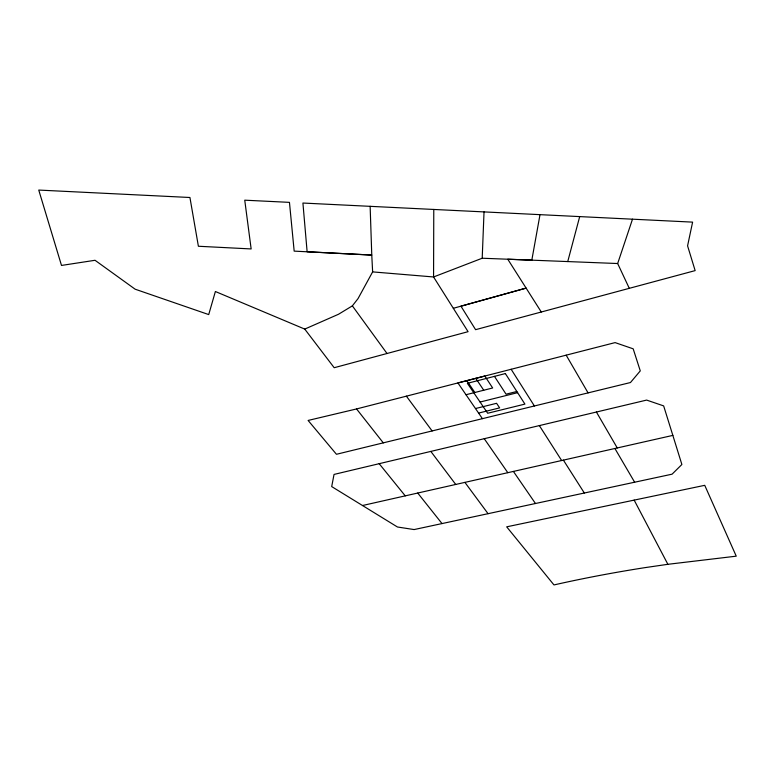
<?xml version="1.0" encoding="UTF-8"?>
<svg xmlns="http://www.w3.org/2000/svg" width="775" height="775" viewBox="0 0 775 775"><rect width="100%" height="100%" fill="white"/><g stroke="black" fill="none" stroke-linecap="round" stroke-linejoin="round"><path stroke-width="1.16" d="M370.14 206.305L371.767 255.062L307.123 251.768L302.918 203.04L433.777 209.453L433.564 276.966L468.081 331.681L334.19 367.718L304.749 329.094L215.382 291.516L208.717 314.582L135.131 289.191L95.025 260.284L61.496 265.438L38.75 190.069L189.933 197.499L198.39 246.256L251.148 248.94L244.745 200.182L289.453 202.362L294.171 251.129L371.767 255.062L372.63 271.889L358.002 298.656L352.363 305.863L338.52 314.253L304.749 329.094M372.63 271.889L433.564 276.966L482.205 258.23L484.026 211.904L433.777 209.453M453.336 308.295L526.128 288.106L460.951 306.193L475.598 329.675L695.146 270.611L687.58 245.84L692.608 222.125L540.01 214.656L531.815 260.148L482.205 258.23M629.3 288.348L617.665 263.529L632.507 219.17M567.746 261.562L579.7 216.603M356.558 408.948L308.101 420.447L336.457 454.286L630.462 382.54L640.276 370.886L633.185 348.827L615.098 342.608L356.558 408.948L383.305 442.883M465.998 394.727L492.668 387.975L484.801 376.04L457.928 382.957L482.418 418.655M516.847 391.491L506.065 394.184L494.46 376.369M480.074 402.041L517.603 392.663M475.482 408.541L496.581 403.3L499.633 407.882L478.592 413.075M362.487 505.523L672.845 435.395L681.874 464.496L672.09 474.174L414.112 529.567L397.459 527L331.7 486.584L334.035 474.426L646.631 400.084L663.652 405.897L672.845 435.395M667.876 564.307L644.945 567.639A645.129 242.217 -1.5 0 0 553.97 584.931L506.676 526.835L704.737 485.324L736.25 556.169L667.876 564.307L634.163 500.117M617.665 263.529L507.77 259.218L541.279 311.996M484.026 211.904L540.01 214.656M379.178 463.683L405.248 495.864M417.735 493.045L442.012 523.571M430.832 451.418L455.729 484.452M406.381 396.161L432.121 430.948M464.913 482.389L488.056 513.689M352.363 305.863L387.016 353.497M484.239 438.698L507.809 472.692M513.418 471.452L535.467 503.508M466.841 380.661L474.843 392.489M475.792 378.355L483.736 390.232M563.396 460.137L584.311 492.987M539.361 425.601L561.652 460.534M511.142 369.258L534.382 405.964M614.904 448.502L634.638 482.215M566.176 355.183L588.07 392.886M596.411 412.029L617.249 447.94M505.368 373.569L467.383 383.315L487.678 413.249L524.927 404.104L505.368 373.569"/></g></svg>
